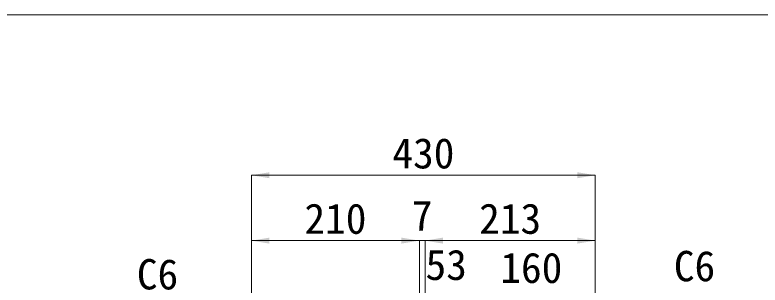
# Model space of a CAD drawing. Units: millimetres at full size; some dimension numbers follow another scale. Extents: x -3301 to 90699, y 107523 to 139162.
# Drawn here: x 36568 to 37500, y 119833 to 120171 of the extents above; entities that cross this region are included whole.
import ezdxf
from ezdxf.enums import TextEntityAlignment as Align

# ---------------------------------------------------------------- set-up
doc = ezdxf.new("R2010")
doc.units = ezdxf.units.MM
doc.header["$LTSCALE"] = 21
for name, color, linetype, lineweight in [('図枠', 7, 'Continuous', 5), ('寸法線', 7, 'Continuous', 9), ('引出線', 4, 'Continuous', 9)]:
    doc.layers.add(name, color=color, linetype=linetype, lineweight=lineweight)
doc.styles.add('ＭＳ ゴシック', font='')
doc.styles.get('ＭＳ ゴシック').set_extended_font_data('MS Gothic')

# ---------------------------------------------------------------- blocks, each defined once
blk = doc.blocks.new('filled_arrow')
at = {"color": 0, "linetype": 'Continuous', "lineweight": -2}
blk.add_solid([(7.5, 1.25), (0, 0), (7.5, -1.25)], dxfattribs=at)

msp = doc.modelspace()

# ---------------------------------------------------------------- linework, layer by layer
at = {"layer": '図枠', "lineweight": 13}
msp.add_line((33499.21, 120171.48), (47899.21, 120171.48), dxfattribs=at)
at = {"layer": '寸法線'}
for p, q in [((36863.98, 119970.73), (37293.98, 119970.73)), ((36863.98, 119697.64), (36863.98, 119970.73)), ((37293.98, 119759.64), (37293.98, 119970.73)), ((36863.98, 119888.86), (37073.98, 119888.86)), ((36863.98, 119697.64), (36863.98, 119888.86)), ((37028.98, 119888.86), (37125.99, 119888.86)), ((37073.98, 119697.64), (37073.98, 119888.86)), ((37073.98, 119697.64), (37073.98, 119888.86)), ((37080.99, 119757.64), (37080.99, 119888.86)), ((37080.99, 119888.86), (37293.98, 119888.86)), ((37080.99, 119757.64), (37080.99, 119888.86)), ((37293.98, 119759.64), (37293.98, 119888.86))]:
    msp.add_line(p, q, dxfattribs=at)

# ---------------------------------------------------------------- block references
at = {"layer": '寸法線', "xscale": 3, "yscale": 3}
for p in [(36863.98, 119970.73), (36863.98, 119888.86), (37080.99, 119888.86), (37080.99, 119888.86)]:
    msp.add_blockref('filled_arrow', p, dxfattribs=at)
at = {"layer": '寸法線', "xscale": 3, "yscale": 3, "rotation": 180}
for p in [(37293.98, 119970.73), (37073.98, 119888.86), (37073.98, 119888.86), (37293.98, 119888.86)]:
    msp.add_blockref('filled_arrow', p, dxfattribs=at)

# ---------------------------------------------------------------- texts
at = {"layer": '寸法線', "style": 'ＭＳ ゴシック'}
for s, p in [('430', (37078.98, 119998.23)), ('210', (36968.98, 119916.36)), ('7', (37077.49, 119920.11)), ('213', (37187.49, 119916.36)), ('53', (37107.48, 119858.59)), ('160', (37213.98, 119854.84))]:
    msp.add_text(s, height=37.98, dxfattribs=at).set_placement(p, align=Align.MIDDLE_CENTER)
at = {"layer": '引出線', "style": 'ＭＳ ゴシック'}
msp.add_text('C6', height=37.98, dxfattribs=at).set_placement((37392.22, 119875.97), align=Align.TOP_LEFT)
msp.add_text('C6', height=37.98, dxfattribs=at).set_placement((36772.28, 119865.73), align=Align.TOP_RIGHT)

doc.saveas('drawing.dxf')
